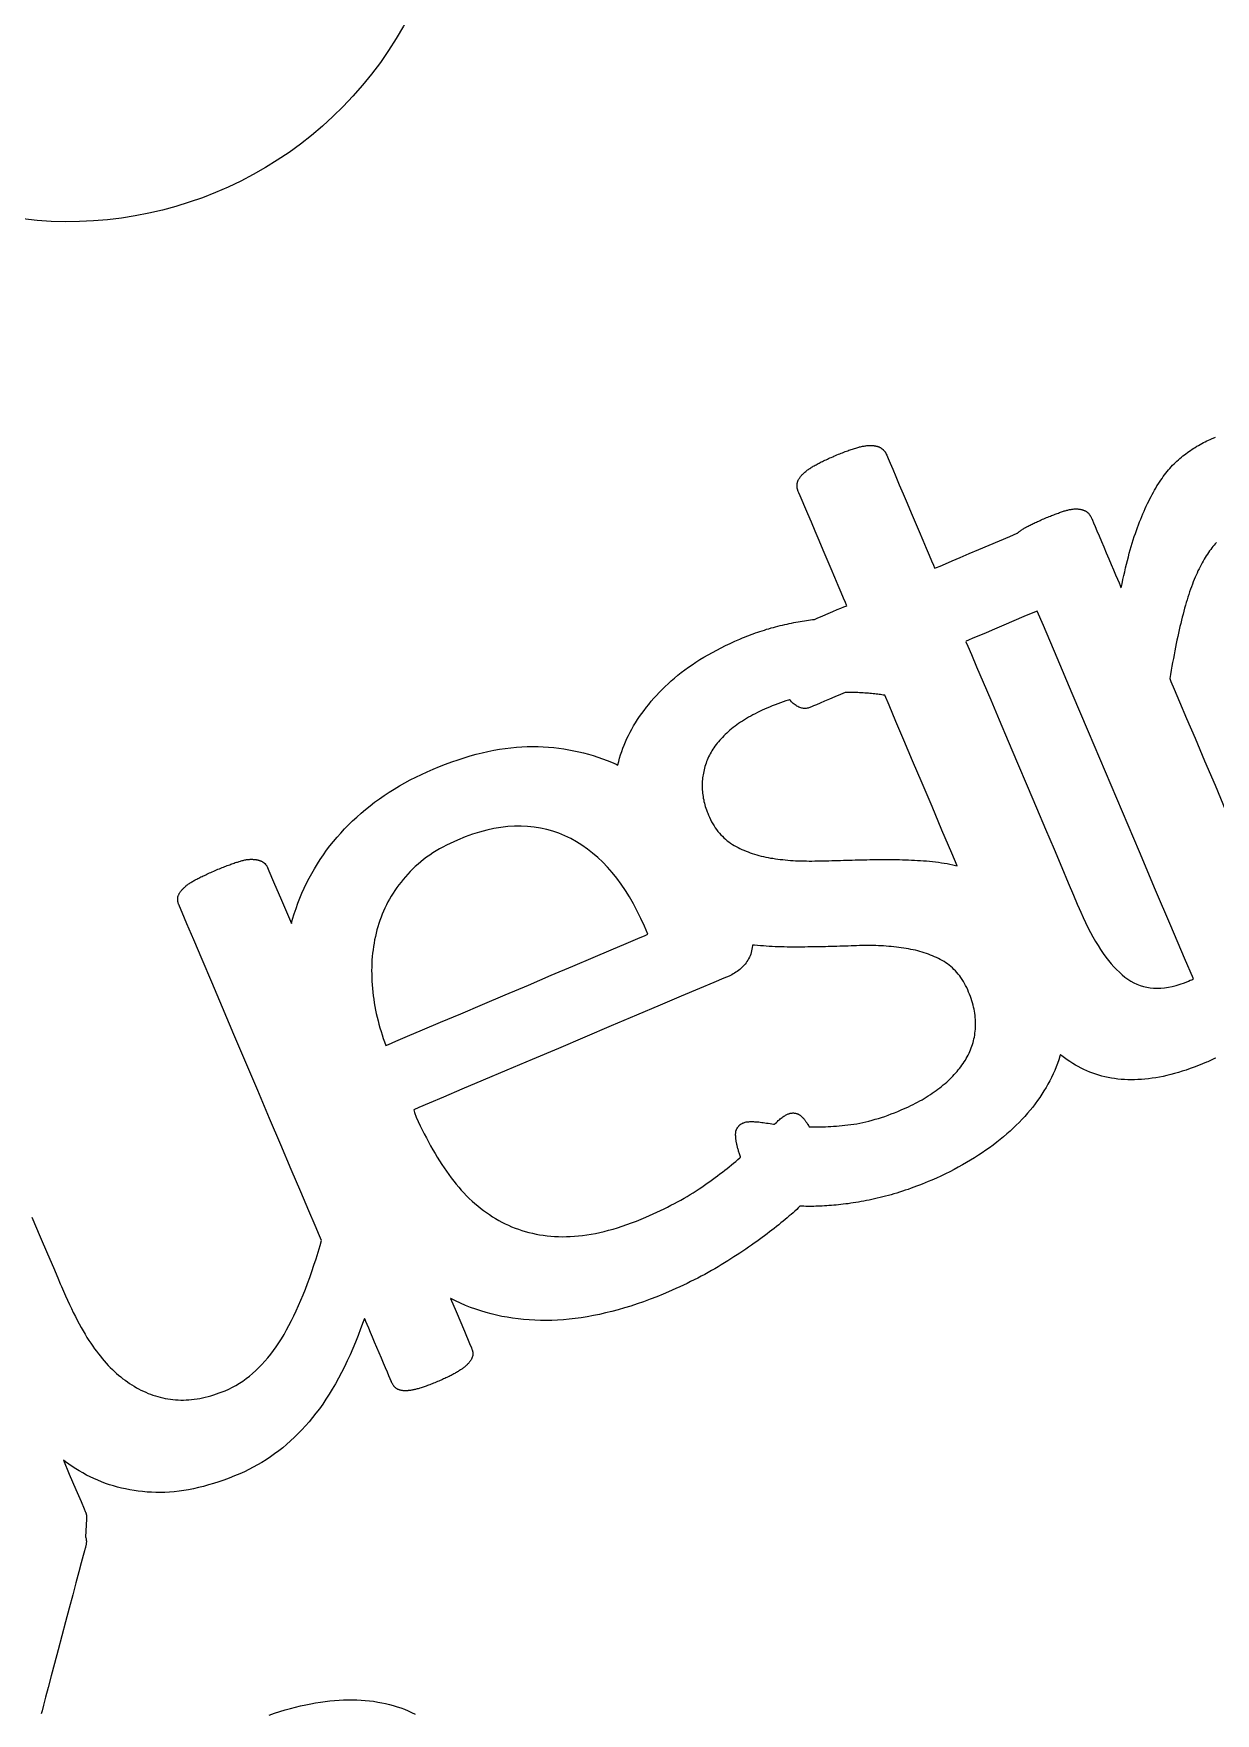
# Model space of a CAD drawing. Header units: millimetres. Extents: x 47 to 159, y 49 to 299.
# Drawn here: x 107.23 to 118.75, y 189.82 to 206.21 of the extents above; entities that cross this region are included whole.
import ezdxf

# ---------------------------------------------------------------- set-up
doc = ezdxf.new("R2010")
doc.units = ezdxf.units.MM

# ---------------------------------------------------------------- blocks, each defined once
blk = doc.blocks.new('angel 01')
blk.add_lwpolyline([(-11.826, 161.166, -0.667121), (-16.091, 155.71, 0.161011)], format="xyb")
for points in [[(-15.451, 145.864), (-15.37, 145.674), (-15.3, 145.508), (-15.242, 145.372), (-15.2, 145.272), (-15.175, 145.213), (-15.164, 145.187), (-15.144, 145.142), (-15.125, 145.098), (-15.105, 145.055), (-15.086, 145.014), (-15.067, 144.973), (-15.048, 144.934), (-15.028, 144.896), (-15.009, 144.859), (-14.99, 144.823), (-14.971, 144.789), (-14.952, 144.755), (-14.934, 144.723), (-14.915, 144.692), (-14.896, 144.663), (-14.877, 144.634), (-14.859, 144.607), (-14.84, 144.581), (-14.822, 144.556), (-14.803, 144.531), (-14.784, 144.508), (-14.765, 144.485), (-14.746, 144.462), (-14.726, 144.441), (-14.707, 144.419), (-14.687, 144.399), (-14.667, 144.379), (-14.647, 144.36), (-14.626, 144.341), (-14.606, 144.323), (-14.585, 144.306), (-14.564, 144.289), (-14.542, 144.273), (-14.521, 144.257), (-14.499, 144.242), (-14.477, 144.228), (-14.455, 144.215), (-14.433, 144.201), (-14.411, 144.189), (-14.388, 144.177), (-14.365, 144.166), (-14.342, 144.156), (-14.319, 144.146), (-14.296, 144.137), (-14.272, 144.129), (-14.248, 144.121), (-14.224, 144.114), (-14.2, 144.108), (-14.175, 144.102), (-14.151, 144.097), (-14.126, 144.093), (-14.101, 144.089), (-14.076, 144.086), (-14.05, 144.084), (-14.024, 144.082), (-13.999, 144.081), (-13.973, 144.081), (-13.947, 144.082), (-13.921, 144.083), (-13.894, 144.086), (-13.868, 144.088), (-13.841, 144.092), (-13.814, 144.097), (-13.788, 144.102), (-13.761, 144.108), (-13.734, 144.115), (-13.706, 144.123), (-13.679, 144.131), (-13.651, 144.14), (-13.624, 144.15), (-13.596, 144.161), (-13.568, 144.172), (-13.532, 144.188), (-13.497, 144.205), (-13.463, 144.224), (-13.428, 144.245), (-13.395, 144.266), (-13.362, 144.29), (-13.33, 144.314), (-13.299, 144.34), (-13.268, 144.368), (-13.238, 144.397), (-13.208, 144.427), (-13.179, 144.459), (-13.151, 144.492), (-13.123, 144.527), (-13.096, 144.563), (-13.069, 144.6), (-13.043, 144.639), (-13.018, 144.679), (-12.993, 144.721), (-12.969, 144.764), (-12.945, 144.809), (-12.921, 144.855), (-12.897, 144.903), (-12.874, 144.952), (-12.851, 145.003), (-12.829, 145.054), (-12.807, 145.108), (-12.785, 145.163), (-12.763, 145.219), (-12.742, 145.277), (-12.721, 145.336), (-12.701, 145.396), (-12.68, 145.459), (-12.66, 145.522), (-12.641, 145.587), (-12.628, 145.636), (-12.648, 145.683), (-12.69, 145.782), (-12.752, 145.927), (-12.83, 146.112), (-12.922, 146.328), (-13.024, 146.569), (-13.134, 146.828), (-13.249, 147.099), (-13.366, 147.374), (-13.481, 147.646), (-13.593, 147.909), (-13.698, 148.156), (-13.792, 148.379), (-13.874, 148.571), (-13.94, 148.726), (-13.987, 148.838), (-14.013, 148.898), (-14.017, 148.909), (-14.019, 148.913), (-14.021, 148.918), (-14.022, 148.922), (-14.024, 148.927), (-14.025, 148.931), (-14.026, 148.936), (-14.027, 148.94), (-14.028, 148.945), (-14.028, 148.949), (-14.029, 148.953), (-14.029, 148.958), (-14.029, 148.962), (-14.029, 148.966), (-14.029, 148.97), (-14.029, 148.974), (-14.029, 148.979), (-14.028, 148.983), (-14.027, 148.987), (-14.027, 148.991), (-14.025, 148.995), (-14.024, 148.999), (-14.022, 149.004), (-14.02, 149.008), (-14.018, 149.013), (-14.016, 149.017), (-14.014, 149.022), (-14.011, 149.026), (-14.008, 149.031), (-14.005, 149.036), (-14.001, 149.04), (-13.998, 149.045), (-13.994, 149.05), (-13.989, 149.055), (-13.985, 149.06), (-13.981, 149.065), (-13.976, 149.07), (-13.971, 149.075), (-13.966, 149.08), (-13.96, 149.085), (-13.954, 149.09), (-13.949, 149.095), (-13.942, 149.1), (-13.936, 149.105), (-13.93, 149.11), (-13.923, 149.115), (-13.916, 149.12), (-13.909, 149.125), (-13.901, 149.13), (-13.893, 149.135), (-13.885, 149.139), (-13.877, 149.144), (-13.869, 149.149), (-13.86, 149.154), (-13.852, 149.158), (-13.842, 149.163), (-13.833, 149.168), (-13.823, 149.173), (-13.813, 149.178), (-13.803, 149.183), (-13.792, 149.189), (-13.781, 149.194), (-13.769, 149.199), (-13.757, 149.205), (-13.745, 149.21), (-13.733, 149.216), (-13.72, 149.222), (-13.707, 149.228), (-13.693, 149.234), (-13.679, 149.24), (-13.665, 149.246), (-13.651, 149.252), (-13.637, 149.258), (-13.623, 149.263), (-13.61, 149.269), (-13.597, 149.274), (-13.584, 149.279), (-13.571, 149.284), (-13.559, 149.289), (-13.547, 149.294), (-13.535, 149.299), (-13.523, 149.303), (-13.512, 149.307), (-13.501, 149.311), (-13.49, 149.315), (-13.479, 149.319), (-13.468, 149.323), (-13.458, 149.326), (-13.448, 149.329), (-13.438, 149.332), (-13.429, 149.335), (-13.419, 149.338), (-13.41, 149.341), (-13.401, 149.343), (-13.392, 149.345), (-13.384, 149.347), (-13.375, 149.349), (-13.367, 149.35), (-13.359, 149.352), (-13.351, 149.353), (-13.344, 149.354), (-13.336, 149.355), (-13.329, 149.355), (-13.322, 149.356), (-13.315, 149.356), (-13.308, 149.356), (-13.301, 149.356), (-13.295, 149.355), (-13.289, 149.355), (-13.283, 149.354), (-13.277, 149.353), (-13.271, 149.353), (-13.265, 149.352), (-13.26, 149.351), (-13.254, 149.35), (-13.249, 149.349), (-13.244, 149.347), (-13.239, 149.346), (-13.234, 149.345), (-13.229, 149.343), (-13.224, 149.341), (-13.22, 149.34), (-13.216, 149.338), (-13.211, 149.336), (-13.207, 149.334), (-13.203, 149.332), (-13.199, 149.329), (-13.196, 149.327), (-13.192, 149.325), (-13.188, 149.322), (-13.185, 149.319), (-13.182, 149.316), (-13.178, 149.313), (-13.175, 149.31), (-13.172, 149.306), (-13.17, 149.303), (-13.167, 149.299), (-13.164, 149.295), (-13.162, 149.291), (-13.159, 149.287), (-13.157, 149.283), (-13.155, 149.278), (-13.153, 149.274), (-13.14, 149.244), (-13.094, 149.135), (-13.018, 148.957), (-12.921, 148.728), (-12.91, 148.771), (-12.894, 148.823), (-12.876, 148.875), (-12.858, 148.926), (-12.839, 148.976), (-12.818, 149.026), (-12.796, 149.075), (-12.773, 149.123), (-12.748, 149.171), (-12.723, 149.218), (-12.696, 149.264), (-12.668, 149.31), (-12.639, 149.355), (-12.609, 149.399), (-12.578, 149.443), (-12.545, 149.486), (-12.511, 149.529), (-12.476, 149.57), (-12.44, 149.611), (-12.402, 149.652), (-12.364, 149.692), (-12.324, 149.73), (-12.283, 149.768), (-12.242, 149.806), (-12.199, 149.842), (-12.154, 149.877), (-12.109, 149.912), (-12.063, 149.945), (-12.016, 149.978), (-11.967, 150.01), (-11.918, 150.041), (-11.867, 150.071), (-11.815, 150.1), (-11.762, 150.129), (-11.708, 150.157), (-11.653, 150.183), (-11.597, 150.209), (-11.539, 150.234), (-11.478, 150.26), (-11.417, 150.283), (-11.356, 150.306), (-11.296, 150.327), (-11.237, 150.346), (-11.178, 150.364), (-11.119, 150.38), (-11.062, 150.394), (-11.005, 150.407), (-10.948, 150.419), (-10.892, 150.429), (-10.836, 150.437), (-10.781, 150.444), (-10.727, 150.449), (-10.673, 150.453), (-10.62, 150.455), (-10.567, 150.456), (-10.515, 150.455), (-10.464, 150.453), (-10.413, 150.449), (-10.362, 150.445), (-10.312, 150.439), (-10.263, 150.432), (-10.214, 150.424), (-10.166, 150.415), (-10.118, 150.405), (-10.071, 150.394), (-10.024, 150.381), (-9.978, 150.368), (-9.932, 150.353), (-9.887, 150.337), (-9.842, 150.32), (-9.798, 150.302), (-9.755, 150.282), (-9.738, 150.274), (-9.737, 150.278), (-9.729, 150.31), (-9.72, 150.343), (-9.71, 150.375), (-9.699, 150.406), (-9.688, 150.438), (-9.675, 150.47), (-9.662, 150.502), (-9.648, 150.533), (-9.633, 150.564), (-9.617, 150.595), (-9.6, 150.626), (-9.583, 150.657), (-9.564, 150.688), (-9.545, 150.718), (-9.525, 150.748), (-9.504, 150.778), (-9.482, 150.808), (-9.459, 150.838), (-9.436, 150.867), (-9.411, 150.897), (-9.386, 150.926), (-9.36, 150.954), (-9.333, 150.983), (-9.305, 151.012), (-9.276, 151.04), (-9.246, 151.068), (-9.216, 151.096), (-9.184, 151.123), (-9.152, 151.15), (-9.118, 151.177), (-9.084, 151.203), (-9.048, 151.229), (-9.012, 151.254), (-8.975, 151.279), (-8.936, 151.304), (-8.897, 151.328), (-8.857, 151.351), (-8.815, 151.374), (-8.773, 151.397), (-8.73, 151.419), (-8.686, 151.441), (-8.641, 151.462), (-8.595, 151.483), (-8.548, 151.504), (-8.522, 151.515), (-8.501, 151.523), (-8.48, 151.532), (-8.459, 151.54), (-8.438, 151.548), (-8.416, 151.556), (-8.395, 151.563), (-8.373, 151.571), (-8.352, 151.578), (-8.33, 151.585), (-8.308, 151.592), (-8.286, 151.599), (-8.264, 151.605), (-8.242, 151.612), (-8.22, 151.618), (-8.198, 151.624), (-8.176, 151.629), (-8.153, 151.635), (-8.131, 151.64), (-8.109, 151.645), (-8.087, 151.65), (-8.065, 151.655), (-8.043, 151.659), (-8.022, 151.664), (-8.001, 151.668), (-7.98, 151.672), (-7.959, 151.676), (-7.938, 151.679), (-7.918, 151.682), (-7.897, 151.686), (-7.877, 151.689), (-7.857, 151.691), (-7.838, 151.694), (-7.82, 151.696), (-7.792, 151.708), (-7.739, 151.731), (-7.687, 151.752), (-7.64, 151.773), (-7.597, 151.791), (-7.561, 151.806), (-7.533, 151.818), (-7.514, 151.826), (-7.505, 151.83), (-7.508, 151.836), (-7.518, 151.861), (-7.536, 151.902), (-7.559, 151.958), (-7.588, 152.026), (-7.621, 152.104), (-7.657, 152.189), (-7.696, 152.279), (-7.735, 152.372), (-7.775, 152.465), (-7.813, 152.557), (-7.85, 152.644), (-7.884, 152.724), (-7.915, 152.795), (-7.94, 152.855), (-7.96, 152.901), (-7.973, 152.931), (-7.978, 152.943), (-7.979, 152.947), (-7.981, 152.951), (-7.982, 152.955), (-7.983, 152.959), (-7.985, 152.963), (-7.986, 152.968), (-7.987, 152.972), (-7.987, 152.976), (-7.988, 152.98), (-7.989, 152.984), (-7.989, 152.989), (-7.989, 152.993), (-7.989, 152.997), (-7.989, 153.002), (-7.989, 153.006), (-7.989, 153.01), (-7.988, 153.015), (-7.988, 153.019), (-7.987, 153.023), (-7.986, 153.028), (-7.985, 153.032), (-7.984, 153.037), (-7.983, 153.041), (-7.981, 153.046), (-7.979, 153.05), (-7.977, 153.055), (-7.974, 153.06), (-7.972, 153.064), (-7.969, 153.069), (-7.966, 153.074), (-7.963, 153.078), (-7.959, 153.083), (-7.955, 153.088), (-7.951, 153.093), (-7.947, 153.098), (-7.943, 153.103), (-7.938, 153.108), (-7.933, 153.113), (-7.928, 153.118), (-7.923, 153.123), (-7.917, 153.128), (-7.912, 153.133), (-7.905, 153.138), (-7.899, 153.143), (-7.893, 153.148), (-7.886, 153.153), (-7.879, 153.158), (-7.871, 153.163), (-7.864, 153.168), (-7.856, 153.173), (-7.848, 153.179), (-7.84, 153.184), (-7.831, 153.189), (-7.822, 153.194), (-7.813, 153.199), (-7.804, 153.204), (-7.794, 153.21), (-7.784, 153.215), (-7.774, 153.22), (-7.763, 153.226), (-7.753, 153.231), (-7.742, 153.236), (-7.73, 153.242), (-7.718, 153.248), (-7.706, 153.253), (-7.694, 153.259), (-7.682, 153.265), (-7.669, 153.27), (-7.656, 153.276), (-7.642, 153.282), (-7.629, 153.288), (-7.614, 153.294), (-7.6, 153.3), (-7.586, 153.306), (-7.572, 153.311), (-7.559, 153.317), (-7.546, 153.322), (-7.533, 153.327), (-7.52, 153.332), (-7.507, 153.337), (-7.495, 153.341), (-7.483, 153.345), (-7.472, 153.349), (-7.46, 153.353), (-7.449, 153.357), (-7.438, 153.361), (-7.428, 153.364), (-7.417, 153.367), (-7.407, 153.37), (-7.398, 153.373), (-7.388, 153.375), (-7.379, 153.378), (-7.369, 153.38), (-7.36, 153.382), (-7.352, 153.384), (-7.343, 153.386), (-7.335, 153.387), (-7.326, 153.388), (-7.318, 153.39), (-7.31, 153.391), (-7.303, 153.391), (-7.295, 153.392), (-7.288, 153.392), (-7.281, 153.393), (-7.274, 153.393), (-7.267, 153.393), (-7.261, 153.392), (-7.254, 153.392), (-7.248, 153.391), (-7.242, 153.391), (-7.236, 153.39), (-7.231, 153.389), (-7.225, 153.388), (-7.22, 153.387), (-7.214, 153.386), (-7.209, 153.384), (-7.204, 153.383), (-7.199, 153.381), (-7.194, 153.379), (-7.19, 153.378), (-7.185, 153.376), (-7.181, 153.374), (-7.177, 153.371), (-7.173, 153.369), (-7.169, 153.367), (-7.165, 153.364), (-7.161, 153.361), (-7.158, 153.359), (-7.155, 153.356), (-7.151, 153.353), (-7.148, 153.35), (-7.145, 153.347), (-7.142, 153.344), (-7.139, 153.341), (-7.137, 153.337), (-7.134, 153.334), (-7.131, 153.33), (-7.129, 153.327), (-7.127, 153.323), (-7.125, 153.319), (-7.123, 153.315), (-7.121, 153.311), (-7.119, 153.308), (-7.114, 153.296), (-7.101, 153.266), (-7.082, 153.219), (-7.056, 153.16), (-7.026, 153.088), (-6.992, 153.008), (-6.955, 152.921), (-6.916, 152.83), (-6.877, 152.736), (-6.837, 152.643), (-6.799, 152.553), (-6.763, 152.468), (-6.73, 152.39), (-6.701, 152.322), (-6.677, 152.266), (-6.66, 152.225), (-6.649, 152.2), (-6.646, 152.194), (-6.63, 152.201), (-6.595, 152.216), (-6.543, 152.238), (-6.476, 152.267), (-6.398, 152.3), (-6.31, 152.337), (-6.215, 152.377), (-6.116, 152.419), (-6.015, 152.462), (-5.915, 152.505), (-5.841, 152.536), (-5.839, 152.538), (-5.833, 152.543), (-5.827, 152.548), (-5.822, 152.552), (-5.816, 152.557), (-5.809, 152.561), (-5.803, 152.566), (-5.796, 152.57), (-5.789, 152.575), (-5.782, 152.579), (-5.775, 152.584), (-5.767, 152.588), (-5.76, 152.592), (-5.752, 152.597), (-5.743, 152.601), (-5.735, 152.606), (-5.726, 152.61), (-5.717, 152.615), (-5.707, 152.62), (-5.697, 152.625), (-5.687, 152.63), (-5.676, 152.635), (-5.666, 152.64), (-5.655, 152.645), (-5.643, 152.65), (-5.631, 152.655), (-5.619, 152.661), (-5.607, 152.666), (-5.594, 152.672), (-5.581, 152.677), (-5.568, 152.683), (-5.555, 152.688), (-5.543, 152.693), (-5.531, 152.698), (-5.519, 152.703), (-5.507, 152.708), (-5.495, 152.713), (-5.484, 152.717), (-5.473, 152.721), (-5.462, 152.725), (-5.451, 152.729), (-5.441, 152.733), (-5.431, 152.737), (-5.421, 152.74), (-5.411, 152.744), (-5.401, 152.747), (-5.392, 152.75), (-5.383, 152.753), (-5.374, 152.755), (-5.365, 152.758), (-5.357, 152.76), (-5.349, 152.762), (-5.341, 152.764), (-5.333, 152.766), (-5.325, 152.768), (-5.317, 152.769), (-5.31, 152.771), (-5.302, 152.772), (-5.295, 152.772), (-5.288, 152.773), (-5.281, 152.774), (-5.275, 152.774), (-5.268, 152.774), (-5.262, 152.774), (-5.256, 152.773), (-5.25, 152.773), (-5.244, 152.772), (-5.239, 152.772), (-5.233, 152.771), (-5.228, 152.77), (-5.222, 152.769), (-5.217, 152.768), (-5.212, 152.766), (-5.208, 152.765), (-5.203, 152.764), (-5.198, 152.762), (-5.194, 152.761), (-5.189, 152.759), (-5.185, 152.757), (-5.181, 152.755), (-5.177, 152.753), (-5.174, 152.751), (-5.17, 152.749), (-5.166, 152.747), (-5.163, 152.744), (-5.16, 152.742), (-5.156, 152.739), (-5.153, 152.736), (-5.15, 152.734), (-5.147, 152.731), (-5.144, 152.727), (-5.142, 152.724), (-5.139, 152.721), (-5.136, 152.717), (-5.134, 152.714), (-5.131, 152.71), (-5.129, 152.706), (-5.126, 152.702), (-5.124, 152.698), (-5.122, 152.693), (-5.12, 152.689), (-5.118, 152.684), (-5.115, 152.679), (-5.108, 152.662), (-5.097, 152.636), (-5.082, 152.601), (-5.064, 152.558), (-5.044, 152.51), (-5.021, 152.457), (-4.998, 152.402), (-4.974, 152.345), (-4.949, 152.288), (-4.926, 152.232), (-4.903, 152.179), (-4.883, 152.131), (-4.865, 152.088), (-4.849, 152.052), (-4.838, 152.025), (-4.831, 152.008), (-4.828, 152.004), (-4.82, 152.044), (-4.811, 152.084), (-4.803, 152.123), (-4.794, 152.161), (-4.785, 152.198), (-4.776, 152.235), (-4.767, 152.271), (-4.758, 152.306), (-4.749, 152.341), (-4.739, 152.374), (-4.73, 152.408), (-4.72, 152.44), (-4.71, 152.472), (-4.7, 152.503), (-4.69, 152.533), (-4.68, 152.562), (-4.669, 152.591), (-4.659, 152.619), (-4.648, 152.647), (-4.638, 152.674), (-4.627, 152.7), (-4.616, 152.726), (-4.605, 152.752), (-4.594, 152.776), (-4.583, 152.801), (-4.572, 152.825), (-4.56, 152.848), (-4.549, 152.871), (-4.537, 152.893), (-4.526, 152.915), (-4.514, 152.936), (-4.502, 152.957), (-4.491, 152.977), (-4.479, 152.997), (-4.467, 153.016), (-4.455, 153.035), (-4.442, 153.053), (-4.43, 153.071), (-4.417, 153.088), (-4.405, 153.105), (-4.392, 153.122), (-4.379, 153.138), (-4.366, 153.154), (-4.353, 153.169), (-4.339, 153.184), (-4.326, 153.199), (-4.312, 153.213), (-4.298, 153.227), (-4.284, 153.24), (-4.27, 153.253), (-4.255, 153.266), (-4.241, 153.278), (-4.226, 153.29), (-4.212, 153.301), (-4.197, 153.312), (-4.182, 153.323), (-4.167, 153.334), (-4.151, 153.344), (-4.136, 153.355), (-4.121, 153.365), (-4.105, 153.374), (-4.089, 153.384), (-4.073, 153.393), (-4.057, 153.402), (-4.041, 153.411), (-4.025, 153.42), (-4.009, 153.428), (-3.992, 153.436), (-3.976, 153.444), (-3.959, 153.452), (-3.942, 153.459), (-3.932, 153.463), (-3.924, 153.467), (-3.916, 153.47), (-3.908, 153.473)], [(-3.899, 152.447), (-3.911, 152.434), (-3.922, 152.421), (-3.933, 152.408), (-3.944, 152.394), (-3.955, 152.379), (-3.966, 152.364), (-3.977, 152.349), (-3.987, 152.333), (-3.998, 152.316), (-4.008, 152.3), (-4.019, 152.282), (-4.029, 152.265), (-4.039, 152.246), (-4.049, 152.228), (-4.059, 152.209), (-4.069, 152.189), (-4.079, 152.169), (-4.088, 152.148), (-4.098, 152.127), (-4.107, 152.106), (-4.116, 152.084), (-4.125, 152.061), (-4.134, 152.038), (-4.143, 152.014), (-4.152, 151.99), (-4.161, 151.965), (-4.169, 151.94), (-4.177, 151.914), (-4.186, 151.887), (-4.194, 151.861), (-4.202, 151.833), (-4.21, 151.805), (-4.217, 151.777), (-4.225, 151.748), (-4.232, 151.718), (-4.24, 151.688), (-4.247, 151.657), (-4.255, 151.626), (-4.262, 151.594), (-4.269, 151.561), (-4.276, 151.528), (-4.284, 151.494), (-4.291, 151.459), (-4.298, 151.424), (-4.305, 151.388), (-4.312, 151.351), (-4.319, 151.314), (-4.326, 151.276), (-4.333, 151.238), (-4.34, 151.199), (-4.347, 151.159), (-4.354, 151.118), (-4.343, 151.091), (-4.31, 151.014), (-4.258, 150.891), (-4.19, 150.73), (-4.108, 150.536), (-4.014, 150.316), (-3.913, 150.077), (-3.806, 149.825)], [(-3.904, 147.417), (-3.918, 147.411), (-3.931, 147.405), (-3.944, 147.399), (-3.957, 147.393), (-3.97, 147.387), (-3.984, 147.381), (-3.997, 147.375), (-4.034, 147.36), (-4.075, 147.343), (-4.115, 147.328), (-4.154, 147.314), (-4.193, 147.3), (-4.232, 147.288), (-4.27, 147.276), (-4.308, 147.265), (-4.345, 147.255), (-4.382, 147.246), (-4.419, 147.238), (-4.455, 147.231), (-4.491, 147.225), (-4.527, 147.219), (-4.562, 147.214), (-4.597, 147.211), (-4.631, 147.208), (-4.665, 147.206), (-4.698, 147.205), (-4.732, 147.204), (-4.764, 147.205), (-4.797, 147.206), (-4.829, 147.209), (-4.861, 147.212), (-4.893, 147.216), (-4.924, 147.221), (-4.955, 147.227), (-4.986, 147.233), (-5.016, 147.241), (-5.046, 147.249), (-5.076, 147.259), (-5.105, 147.269), (-5.134, 147.28), (-5.163, 147.292), (-5.191, 147.305), (-5.219, 147.318), (-5.247, 147.333), (-5.274, 147.348), (-5.301, 147.365), (-5.328, 147.382), (-5.355, 147.4), (-5.381, 147.419), (-5.407, 147.439), (-5.42, 147.45), (-5.425, 147.435), (-5.436, 147.4), (-5.449, 147.365), (-5.462, 147.33), (-5.476, 147.296), (-5.491, 147.262), (-5.507, 147.228), (-5.524, 147.195), (-5.542, 147.162), (-5.561, 147.129), (-5.581, 147.096), (-5.601, 147.064), (-5.622, 147.032), (-5.645, 147.001), (-5.668, 146.97), (-5.691, 146.939), (-5.716, 146.908), (-5.742, 146.878), (-5.768, 146.848), (-5.795, 146.819), (-5.823, 146.789), (-5.852, 146.761), (-5.881, 146.732), (-5.912, 146.704), (-5.943, 146.676), (-5.975, 146.649), (-6.008, 146.621), (-6.042, 146.595), (-6.076, 146.568), (-6.112, 146.542), (-6.147, 146.517), (-6.184, 146.492), (-6.221, 146.468), (-6.259, 146.443), (-6.297, 146.42), (-6.336, 146.397), (-6.376, 146.374), (-6.417, 146.351), (-6.458, 146.329), (-6.5, 146.308), (-6.542, 146.287), (-6.586, 146.266), (-6.63, 146.246), (-6.674, 146.227), (-6.712, 146.211), (-6.74, 146.199), (-6.768, 146.188), (-6.795, 146.177), (-6.823, 146.166), (-6.851, 146.156), (-6.878, 146.146), (-6.906, 146.136), (-6.934, 146.127), (-6.961, 146.118), (-6.989, 146.109), (-7.016, 146.1), (-7.044, 146.092), (-7.071, 146.084), (-7.098, 146.077), (-7.126, 146.069), (-7.153, 146.062), (-7.18, 146.055), (-7.207, 146.049), (-7.234, 146.043), (-7.261, 146.037), (-7.287, 146.032), (-7.313, 146.026), (-7.339, 146.021), (-7.365, 146.017), (-7.39, 146.012), (-7.416, 146.008), (-7.441, 146.004), (-7.465, 146), (-7.49, 145.996), (-7.514, 145.993), (-7.538, 145.99), (-7.562, 145.987), (-7.586, 145.984), (-7.609, 145.982), (-7.632, 145.98), (-7.655, 145.978), (-7.678, 145.977), (-7.7, 145.975), (-7.722, 145.974), (-7.743, 145.973), (-7.764, 145.972), (-7.785, 145.971), (-7.806, 145.971), (-7.826, 145.97), (-7.846, 145.97), (-7.865, 145.97), (-7.885, 145.97), (-7.904, 145.97), (-7.922, 145.971), (-7.941, 145.972), (-7.958, 145.973), (-7.959, 145.973), (-7.961, 145.971), (-7.977, 145.955), (-7.993, 145.94), (-8.011, 145.924), (-8.028, 145.908), (-8.047, 145.892), (-8.065, 145.876), (-8.085, 145.859), (-8.104, 145.842), (-8.125, 145.825), (-8.146, 145.808), (-8.167, 145.791), (-8.189, 145.773), (-8.211, 145.755), (-8.234, 145.738), (-8.258, 145.72), (-8.281, 145.702), (-8.306, 145.683), (-8.331, 145.665), (-8.356, 145.647), (-8.382, 145.628), (-8.408, 145.61), (-8.435, 145.591), (-8.462, 145.572), (-8.49, 145.553), (-8.518, 145.534), (-8.546, 145.515), (-8.575, 145.496), (-8.605, 145.477), (-8.635, 145.457), (-8.666, 145.438), (-8.697, 145.418), (-8.728, 145.399), (-8.76, 145.38), (-8.792, 145.361), (-8.824, 145.343), (-8.857, 145.324), (-8.89, 145.306), (-8.924, 145.288), (-8.958, 145.27), (-8.992, 145.253), (-9.027, 145.236), (-9.062, 145.218), (-9.098, 145.202), (-9.134, 145.185), (-9.17, 145.168), (-9.206, 145.152), (-9.243, 145.136), (-9.294, 145.115), (-9.358, 145.089), (-9.422, 145.064), (-9.486, 145.04), (-9.549, 145.018), (-9.611, 144.998), (-9.673, 144.979), (-9.735, 144.961), (-9.796, 144.944), (-9.857, 144.93), (-9.917, 144.916), (-9.976, 144.904), (-10.036, 144.893), (-10.094, 144.884), (-10.153, 144.876), (-10.211, 144.869), (-10.268, 144.864), (-10.325, 144.86), (-10.381, 144.858), (-10.437, 144.857), (-10.493, 144.857), (-10.548, 144.859), (-10.602, 144.862), (-10.657, 144.866), (-10.71, 144.872), (-10.763, 144.879), (-10.816, 144.888), (-10.869, 144.897), (-10.92, 144.909), (-10.972, 144.921), (-11.023, 144.935), (-11.073, 144.95), (-11.123, 144.967), (-11.173, 144.985), (-11.222, 145.004), (-11.271, 145.025), (-11.319, 145.047), (-11.367, 145.07), (-11.369, 145.071), (-11.315, 144.944), (-11.234, 144.754), (-11.183, 144.633), (-11.165, 144.59), (-11.163, 144.586), (-11.161, 144.581), (-11.16, 144.577), (-11.158, 144.572), (-11.157, 144.567), (-11.156, 144.563), (-11.155, 144.559), (-11.154, 144.554), (-11.153, 144.55), (-11.153, 144.545), (-11.152, 144.541), (-11.152, 144.537), (-11.152, 144.533), (-11.152, 144.528), (-11.152, 144.524), (-11.152, 144.52), (-11.153, 144.516), (-11.153, 144.512), (-11.154, 144.508), (-11.155, 144.504), (-11.157, 144.499), (-11.158, 144.495), (-11.16, 144.491), (-11.161, 144.487), (-11.163, 144.482), (-11.166, 144.478), (-11.168, 144.474), (-11.171, 144.47), (-11.174, 144.465), (-11.177, 144.461), (-11.18, 144.456), (-11.183, 144.452), (-11.187, 144.447), (-11.191, 144.443), (-11.195, 144.438), (-11.199, 144.434), (-11.203, 144.429), (-11.208, 144.425), (-11.213, 144.42), (-11.218, 144.416), (-11.223, 144.411), (-11.229, 144.406), (-11.234, 144.402), (-11.24, 144.397), (-11.246, 144.392), (-11.253, 144.388), (-11.259, 144.383), (-11.266, 144.378), (-11.273, 144.374), (-11.28, 144.369), (-11.287, 144.364), (-11.295, 144.359), (-11.302, 144.355), (-11.31, 144.35), (-11.319, 144.345), (-11.327, 144.34), (-11.336, 144.335), (-11.345, 144.331), (-11.354, 144.326), (-11.363, 144.321), (-11.373, 144.316), (-11.383, 144.311), (-11.393, 144.306), (-11.404, 144.301), (-11.414, 144.296), (-11.425, 144.291), (-11.436, 144.286), (-11.447, 144.281), (-11.459, 144.275), (-11.471, 144.27), (-11.483, 144.265), (-11.496, 144.26), (-11.509, 144.254), (-11.522, 144.249), (-11.534, 144.244), (-11.547, 144.239), (-11.559, 144.234), (-11.571, 144.23), (-11.583, 144.225), (-11.594, 144.221), (-11.605, 144.217), (-11.616, 144.213), (-11.627, 144.209), (-11.637, 144.206), (-11.647, 144.203), (-11.657, 144.2), (-11.667, 144.197), (-11.676, 144.194), (-11.685, 144.191), (-11.694, 144.189), (-11.703, 144.187), (-11.711, 144.185), (-11.72, 144.183), (-11.728, 144.181), (-11.736, 144.179), (-11.744, 144.178), (-11.751, 144.177), (-11.759, 144.175), (-11.766, 144.174), (-11.774, 144.174), (-11.781, 144.173), (-11.787, 144.172), (-11.794, 144.172), (-11.801, 144.172), (-11.807, 144.171), (-11.813, 144.171), (-11.819, 144.172), (-11.825, 144.172), (-11.831, 144.172), (-11.836, 144.173), (-11.842, 144.173), (-11.847, 144.174), (-11.852, 144.175), (-11.857, 144.176), (-11.862, 144.177), (-11.866, 144.179), (-11.871, 144.18), (-11.875, 144.182), (-11.879, 144.183), (-11.883, 144.185), (-11.887, 144.187), (-11.891, 144.189), (-11.894, 144.191), (-11.897, 144.194), (-11.901, 144.196), (-11.904, 144.199), (-11.907, 144.201), (-11.91, 144.204), (-11.912, 144.207), (-11.915, 144.21), (-11.918, 144.213), (-11.921, 144.216), (-11.923, 144.22), (-11.926, 144.223), (-11.928, 144.227), (-11.931, 144.231), (-11.933, 144.235), (-11.936, 144.239), (-11.938, 144.243), (-11.94, 144.247), (-11.942, 144.252), (-11.944, 144.256), (-11.946, 144.26), (-11.95, 144.27), (-11.958, 144.289), (-11.97, 144.317), (-11.985, 144.352), (-12.002, 144.394), (-12.022, 144.44), (-12.043, 144.489), (-12.065, 144.54), (-12.087, 144.592), (-12.109, 144.644), (-12.13, 144.693), (-12.149, 144.74), (-12.167, 144.781), (-12.182, 144.817), (-12.195, 144.846), (-12.203, 144.866), (-12.208, 144.877), (-12.221, 144.842), (-12.246, 144.775), (-12.271, 144.709), (-12.296, 144.645), (-12.322, 144.582), (-12.349, 144.522), (-12.377, 144.462), (-12.404, 144.404), (-12.433, 144.348), (-12.462, 144.293), (-12.492, 144.24), (-12.522, 144.188), (-12.553, 144.138), (-12.584, 144.089), (-12.616, 144.042), (-12.648, 143.996), (-12.682, 143.952), (-12.715, 143.91), (-12.749, 143.869), (-12.784, 143.829), (-12.82, 143.79), (-12.856, 143.753), (-12.892, 143.717), (-12.93, 143.682), (-12.968, 143.648), (-13.006, 143.616), (-13.045, 143.585), (-13.085, 143.555), (-13.125, 143.526), (-13.166, 143.499), (-13.208, 143.473), (-13.25, 143.448), (-13.293, 143.425), (-13.336, 143.402), (-13.38, 143.381), (-13.424, 143.361), (-13.476, 143.34), (-13.528, 143.319), (-13.579, 143.3), (-13.63, 143.283), (-13.68, 143.266), (-13.73, 143.252), (-13.779, 143.238), (-13.828, 143.226), (-13.876, 143.215), (-13.924, 143.206), (-13.971, 143.198), (-14.017, 143.191), (-14.064, 143.186), (-14.109, 143.182), (-14.154, 143.18), (-14.199, 143.179), (-14.243, 143.179), (-14.286, 143.181), (-14.329, 143.183), (-14.372, 143.187), (-14.414, 143.192), (-14.456, 143.198), (-14.497, 143.205), (-14.538, 143.213), (-14.578, 143.222), (-14.618, 143.232), (-14.657, 143.243), (-14.696, 143.255), (-14.734, 143.268), (-14.772, 143.282), (-14.81, 143.298), (-14.847, 143.314), (-14.883, 143.331), (-14.919, 143.349), (-14.955, 143.369), (-14.99, 143.389), (-15.024, 143.41), (-15.058, 143.432), (-15.092, 143.455), (-15.125, 143.479), (-15.144, 143.493), (-15.087, 143.359), (-15.022, 143.207), (-14.973, 143.092), (-14.942, 143.018), (-14.931, 142.992), (-14.929, 142.987), (-14.927, 142.983), (-14.926, 142.978), (-14.924, 142.973), (-14.923, 142.969), (-14.922, 142.964), (-14.921, 142.96), (-14.92, 142.955), (-14.92, 142.951), (-14.919, 142.946), (-14.919, 142.942), (-14.919, 142.938), (-14.919, 142.933), (-14.92, 142.929), (-14.92, 142.925), (-14.921, 142.921), (-14.928, 142.742), (-14.927, 142.74), (-14.925, 142.735), (-14.924, 142.729), (-14.923, 142.724), (-14.922, 142.718), (-14.922, 142.712), (-14.921, 142.706), (-14.921, 142.7), (-14.921, 142.694), (-14.922, 142.688), (-14.922, 142.682), (-14.923, 142.675), (-14.924, 142.669), (-14.925, 142.662), (-14.927, 142.655), (-14.928, 142.648), (-14.93, 142.641), (-14.933, 142.634), (-14.935, 142.627), (-14.94, 142.609), (-14.952, 142.563), (-14.97, 142.494), (-14.994, 142.405), (-15.022, 142.299), (-15.053, 142.18), (-15.087, 142.051), (-15.123, 141.917), (-15.159, 141.779), (-15.195, 141.643), (-15.23, 141.512), (-15.263, 141.389), (-15.292, 141.277), (-15.318, 141.181), (-15.338, 141.104), (-15.353, 141.049), (-15.361, 141.019)], [(-13.139, 141.008), (-13.086, 141.026), (-13.033, 141.043), (-12.982, 141.058), (-12.931, 141.072), (-12.88, 141.085), (-12.831, 141.097), (-12.781, 141.108), (-12.733, 141.118), (-12.685, 141.127), (-12.638, 141.134), (-12.591, 141.141), (-12.546, 141.146), (-12.5, 141.15), (-12.456, 141.154), (-12.412, 141.156), (-12.368, 141.157), (-12.325, 141.157), (-12.283, 141.156), (-12.241, 141.154), (-12.2, 141.151), (-12.159, 141.147), (-12.119, 141.142), (-12.079, 141.135), (-12.04, 141.128), (-12.002, 141.12), (-11.964, 141.111), (-11.927, 141.101), (-11.89, 141.089), (-11.854, 141.077), (-11.818, 141.064), (-11.783, 141.049), (-11.749, 141.034), (-11.715, 141.017)]]:
    blk.add_lwpolyline(points)
for points in [[(-5.648, 151.777), (-5.675, 151.766), (-5.776, 151.723), (-5.876, 151.68), (-5.972, 151.639), (-6.063, 151.601), (-6.145, 151.566), (-6.217, 151.535), (-6.275, 151.511), (-6.317, 151.493), (-6.34, 151.483), (-6.342, 151.478), (-6.325, 151.436), (-6.289, 151.353), (-6.239, 151.234), (-6.175, 151.084), (-6.101, 150.91), (-6.019, 150.716), (-5.931, 150.508), (-5.839, 150.292), (-5.746, 150.073), (-5.654, 149.856), (-5.566, 149.648), (-5.483, 149.453), (-5.408, 149.277), (-5.344, 149.126), (-5.293, 149.005), (-5.256, 148.919), (-5.237, 148.875), (-5.223, 148.841), (-5.2, 148.788), (-5.176, 148.738), (-5.152, 148.689), (-5.128, 148.643), (-5.104, 148.598), (-5.079, 148.555), (-5.054, 148.514), (-5.029, 148.475), (-5.004, 148.437), (-4.978, 148.402), (-4.952, 148.368), (-4.926, 148.337), (-4.899, 148.307), (-4.873, 148.279), (-4.846, 148.253), (-4.818, 148.228), (-4.791, 148.206), (-4.763, 148.186), (-4.734, 148.167), (-4.705, 148.151), (-4.674, 148.137), (-4.643, 148.125), (-4.612, 148.115), (-4.579, 148.108), (-4.546, 148.102), (-4.512, 148.099), (-4.477, 148.098), (-4.442, 148.099), (-4.405, 148.102), (-4.368, 148.108), (-4.33, 148.115), (-4.292, 148.125), (-4.252, 148.137), (-4.212, 148.151), (-4.171, 148.167), (-4.154, 148.175), (-4.14, 148.18), (-4.128, 148.186), (-4.124, 148.188), (-4.211, 148.392), (-4.344, 148.706), (-4.492, 149.055), (-4.651, 149.428), (-4.815, 149.817), (-4.982, 150.21), (-5.147, 150.598), (-5.306, 150.972), (-5.454, 151.321), (-5.587, 151.635)], [(-8.062, 150.912), (-8.072, 150.909), (-8.098, 150.9), (-8.124, 150.892), (-8.15, 150.883), (-8.177, 150.873), (-8.204, 150.863), (-8.231, 150.852), (-8.258, 150.841), (-8.283, 150.83), (-8.307, 150.82), (-8.331, 150.809), (-8.354, 150.798), (-8.376, 150.787), (-8.398, 150.776), (-8.42, 150.764), (-8.441, 150.752), (-8.462, 150.741), (-8.482, 150.729), (-8.502, 150.717), (-8.521, 150.704), (-8.54, 150.692), (-8.559, 150.679), (-8.577, 150.666), (-8.594, 150.654), (-8.611, 150.64), (-8.628, 150.627), (-8.644, 150.614), (-8.66, 150.6), (-8.675, 150.586), (-8.689, 150.573), (-8.704, 150.559), (-8.717, 150.545), (-8.731, 150.531), (-8.743, 150.517), (-8.756, 150.502), (-8.767, 150.488), (-8.779, 150.474), (-8.79, 150.459), (-8.8, 150.444), (-8.81, 150.43), (-8.819, 150.415), (-8.828, 150.4), (-8.836, 150.385), (-8.844, 150.37), (-8.852, 150.354), (-8.859, 150.339), (-8.865, 150.324), (-8.872, 150.308), (-8.877, 150.292), (-8.883, 150.277), (-8.888, 150.261), (-8.892, 150.245), (-8.896, 150.229), (-8.9, 150.213), (-8.903, 150.197), (-8.906, 150.181), (-8.909, 150.165), (-8.911, 150.149), (-8.912, 150.133), (-8.914, 150.116), (-8.915, 150.1), (-8.915, 150.083), (-8.915, 150.067), (-8.914, 150.05), (-8.914, 150.034), (-8.912, 150.017), (-8.911, 150.001), (-8.909, 149.984), (-8.906, 149.968), (-8.904, 149.951), (-8.9, 149.935), (-8.897, 149.919), (-8.893, 149.902), (-8.889, 149.886), (-8.884, 149.869), (-8.879, 149.853), (-8.873, 149.837), (-8.867, 149.82), (-8.861, 149.804), (-8.854, 149.787), (-8.844, 149.765), (-8.833, 149.743), (-8.823, 149.722), (-8.811, 149.702), (-8.799, 149.683), (-8.787, 149.664), (-8.774, 149.646), (-8.761, 149.628), (-8.747, 149.611), (-8.733, 149.595), (-8.718, 149.58), (-8.703, 149.565), (-8.687, 149.551), (-8.671, 149.537), (-8.655, 149.525), (-8.638, 149.513), (-8.62, 149.501), (-8.602, 149.491), (-8.584, 149.48), (-8.565, 149.47), (-8.546, 149.461), (-8.527, 149.452), (-8.507, 149.443), (-8.487, 149.435), (-8.467, 149.427), (-8.447, 149.419), (-8.426, 149.412), (-8.405, 149.405), (-8.383, 149.399), (-8.362, 149.393), (-8.34, 149.387), (-8.317, 149.382), (-8.295, 149.377), (-8.272, 149.373), (-8.249, 149.368), (-8.225, 149.365), (-8.201, 149.361), (-8.177, 149.358), (-8.153, 149.355), (-8.129, 149.352), (-8.104, 149.349), (-8.079, 149.347), (-8.054, 149.345), (-8.028, 149.343), (-8.003, 149.342), (-7.977, 149.341), (-7.951, 149.34), (-7.924, 149.339), (-7.898, 149.339), (-7.871, 149.338), (-7.844, 149.338), (-7.817, 149.339), (-7.789, 149.339), (-7.761, 149.34), (-7.733, 149.341), (-7.706, 149.342), (-7.678, 149.342), (-7.649, 149.343), (-7.621, 149.344), (-7.593, 149.345), (-7.565, 149.345), (-7.537, 149.346), (-7.508, 149.347), (-7.48, 149.348), (-7.451, 149.348), (-7.423, 149.349), (-7.394, 149.35), (-7.366, 149.35), (-7.337, 149.351), (-7.308, 149.351), (-7.279, 149.352), (-7.25, 149.353), (-7.221, 149.353), (-7.192, 149.353), (-7.163, 149.354), (-7.134, 149.354), (-7.105, 149.353), (-7.076, 149.353), (-7.047, 149.353), (-7.018, 149.352), (-6.989, 149.352), (-6.96, 149.351), (-6.931, 149.35), (-6.901, 149.349), (-6.872, 149.347), (-6.843, 149.346), (-6.814, 149.344), (-6.784, 149.343), (-6.755, 149.341), (-6.726, 149.339), (-6.697, 149.336), (-6.668, 149.333), (-6.639, 149.33), (-6.611, 149.326), (-6.582, 149.322), (-6.554, 149.318), (-6.526, 149.313), (-6.498, 149.307), (-6.47, 149.301), (-6.443, 149.295), (-6.427, 149.291), (-6.48, 149.414), (-6.576, 149.641), (-6.673, 149.871), (-6.77, 150.097), (-6.862, 150.315), (-6.948, 150.518), (-7.026, 150.701), (-7.092, 150.858), (-7.134, 150.955), (-7.137, 150.955), (-7.15, 150.958), (-7.163, 150.96), (-7.176, 150.962), (-7.189, 150.964), (-7.203, 150.966), (-7.218, 150.967), (-7.232, 150.969), (-7.247, 150.971), (-7.262, 150.972), (-7.278, 150.973), (-7.294, 150.975), (-7.31, 150.976), (-7.327, 150.977), (-7.344, 150.978), (-7.362, 150.979), (-7.379, 150.98), (-7.397, 150.981), (-7.416, 150.982), (-7.435, 150.982), (-7.454, 150.983), (-7.473, 150.983), (-7.493, 150.983), (-7.513, 150.983), (-7.519, 150.983), (-7.567, 150.962), (-7.622, 150.939), (-7.673, 150.917), (-7.721, 150.897), (-7.764, 150.879), (-7.801, 150.863), (-7.829, 150.851), (-7.849, 150.843), (-7.858, 150.839), (-7.865, 150.836), (-7.873, 150.833), (-7.882, 150.831), (-7.891, 150.829), (-7.9, 150.828), (-7.909, 150.827), (-7.918, 150.828), (-7.927, 150.828), (-7.935, 150.83), (-7.944, 150.831), (-7.953, 150.834), (-7.963, 150.837), (-7.972, 150.841), (-7.981, 150.845), (-7.99, 150.85), (-7.999, 150.855), (-8.008, 150.862), (-8.017, 150.868), (-8.026, 150.876), (-8.036, 150.884), (-8.045, 150.893), (-8.054, 150.903)], [(-9.445, 148.624), (-9.478, 148.703), (-9.512, 148.778), (-9.548, 148.851), (-9.585, 148.921), (-9.623, 148.988), (-9.663, 149.052), (-9.704, 149.113), (-9.747, 149.171), (-9.791, 149.226), (-9.837, 149.278), (-9.884, 149.327), (-9.933, 149.373), (-9.983, 149.415), (-10.034, 149.455), (-10.087, 149.492), (-10.141, 149.526), (-10.197, 149.557), (-10.254, 149.585), (-10.312, 149.609), (-10.371, 149.63), (-10.431, 149.647), (-10.492, 149.66), (-10.554, 149.67), (-10.617, 149.676), (-10.681, 149.679), (-10.745, 149.678), (-10.811, 149.674), (-10.878, 149.666), (-10.946, 149.655), (-11.015, 149.639), (-11.085, 149.621), (-11.156, 149.599), (-11.227, 149.573), (-11.3, 149.543), (-11.337, 149.527), (-11.374, 149.51), (-11.409, 149.493), (-11.443, 149.475), (-11.477, 149.456), (-11.509, 149.437), (-11.541, 149.417), (-11.572, 149.397), (-11.602, 149.376), (-11.631, 149.354), (-11.659, 149.332), (-11.686, 149.309), (-11.713, 149.286), (-11.738, 149.262), (-11.763, 149.237), (-11.787, 149.212), (-11.809, 149.186), (-11.831, 149.16), (-11.852, 149.133), (-11.873, 149.106), (-11.893, 149.079), (-11.911, 149.052), (-11.93, 149.024), (-11.947, 148.996), (-11.963, 148.967), (-11.979, 148.939), (-11.994, 148.91), (-12.009, 148.88), (-12.022, 148.851), (-12.035, 148.821), (-12.047, 148.79), (-12.058, 148.76), (-12.068, 148.729), (-12.078, 148.698), (-12.087, 148.666), (-12.095, 148.634), (-12.102, 148.602), (-12.109, 148.57), (-12.115, 148.538), (-12.12, 148.505), (-12.125, 148.472), (-12.129, 148.439), (-12.132, 148.406), (-12.135, 148.372), (-12.137, 148.338), (-12.138, 148.304), (-12.139, 148.27), (-12.138, 148.235), (-12.138, 148.201), (-12.136, 148.166), (-12.134, 148.13), (-12.131, 148.095), (-12.127, 148.06), (-12.123, 148.025), (-12.118, 147.99), (-12.113, 147.954), (-12.107, 147.92), (-12.1, 147.885), (-12.093, 147.85), (-12.085, 147.815), (-12.076, 147.78), (-12.067, 147.746), (-12.058, 147.711), (-12.047, 147.677), (-12.036, 147.642), (-12.025, 147.608), (-12.013, 147.574), (-12, 147.539), (-11.975, 147.55), (-11.902, 147.581), (-11.789, 147.629), (-11.642, 147.691), (-11.467, 147.766), (-11.27, 147.849), (-11.057, 147.94), (-10.835, 148.034), (-10.61, 148.129), (-10.388, 148.224), (-10.176, 148.314), (-9.978, 148.398), (-9.803, 148.472), (-9.656, 148.534), (-9.543, 148.582), (-9.471, 148.613)], [(-8.209, 146.772), (-8.202, 146.779), (-8.191, 146.789), (-8.181, 146.798), (-8.172, 146.807), (-8.162, 146.815), (-8.153, 146.823), (-8.144, 146.83), (-8.135, 146.837), (-8.127, 146.843), (-8.119, 146.849), (-8.11, 146.854), (-8.103, 146.859), (-8.095, 146.863), (-8.088, 146.867), (-8.081, 146.87), (-8.077, 146.871), (-8.073, 146.873), (-8.069, 146.874), (-8.064, 146.875), (-8.06, 146.877), (-8.056, 146.878), (-8.052, 146.878), (-8.048, 146.879), (-8.044, 146.88), (-8.04, 146.88), (-8.036, 146.88), (-8.032, 146.881), (-8.028, 146.881), (-8.023, 146.881), (-8.019, 146.88), (-8.015, 146.88), (-8.011, 146.879), (-8.007, 146.879), (-8.003, 146.878), (-7.999, 146.877), (-7.995, 146.876), (-7.991, 146.875), (-7.987, 146.873), (-7.983, 146.872), (-7.979, 146.87), (-7.975, 146.868), (-7.972, 146.866), (-7.968, 146.864), (-7.964, 146.862), (-7.96, 146.859), (-7.957, 146.857), (-7.953, 146.854), (-7.95, 146.851), (-7.946, 146.848), (-7.943, 146.845), (-7.939, 146.841), (-7.936, 146.838), (-7.932, 146.834), (-7.928, 146.83), (-7.925, 146.826), (-7.921, 146.822), (-7.917, 146.817), (-7.914, 146.812), (-7.91, 146.807), (-7.906, 146.802), (-7.903, 146.797), (-7.899, 146.791), (-7.895, 146.785), (-7.891, 146.78), (-7.887, 146.773), (-7.883, 146.767), (-7.879, 146.76), (-7.875, 146.754), (-7.871, 146.747), (-7.871, 146.745), (-7.862, 146.745), (-7.838, 146.745), (-7.813, 146.745), (-7.789, 146.745), (-7.763, 146.746), (-7.738, 146.746), (-7.712, 146.747), (-7.686, 146.749), (-7.66, 146.75), (-7.633, 146.752), (-7.606, 146.753), (-7.578, 146.756), (-7.55, 146.758), (-7.522, 146.761), (-7.494, 146.764), (-7.465, 146.767), (-7.436, 146.772), (-7.407, 146.776), (-7.378, 146.782), (-7.348, 146.788), (-7.318, 146.795), (-7.288, 146.802), (-7.258, 146.81), (-7.227, 146.819), (-7.196, 146.828), (-7.165, 146.838), (-7.134, 146.848), (-7.102, 146.859), (-7.071, 146.871), (-7.039, 146.883), (-7.007, 146.896), (-6.974, 146.91), (-6.95, 146.92), (-6.926, 146.931), (-6.903, 146.942), (-6.88, 146.953), (-6.857, 146.964), (-6.835, 146.975), (-6.813, 146.987), (-6.791, 146.998), (-6.77, 147.01), (-6.749, 147.022), (-6.729, 147.035), (-6.709, 147.047), (-6.689, 147.06), (-6.67, 147.073), (-6.651, 147.086), (-6.633, 147.099), (-6.615, 147.112), (-6.597, 147.126), (-6.58, 147.14), (-6.563, 147.154), (-6.546, 147.168), (-6.53, 147.182), (-6.515, 147.196), (-6.499, 147.211), (-6.485, 147.225), (-6.47, 147.24), (-6.456, 147.255), (-6.443, 147.27), (-6.429, 147.285), (-6.417, 147.301), (-6.404, 147.316), (-6.392, 147.332), (-6.381, 147.348), (-6.369, 147.364), (-6.359, 147.38), (-6.348, 147.396), (-6.339, 147.413), (-6.329, 147.429), (-6.32, 147.446), (-6.312, 147.463), (-6.304, 147.48), (-6.297, 147.497), (-6.29, 147.515), (-6.284, 147.532), (-6.278, 147.55), (-6.273, 147.568), (-6.268, 147.586), (-6.264, 147.604), (-6.26, 147.622), (-6.257, 147.641), (-6.254, 147.659), (-6.252, 147.678), (-6.25, 147.697), (-6.249, 147.716), (-6.248, 147.735), (-6.248, 147.754), (-6.248, 147.774), (-6.249, 147.793), (-6.251, 147.813), (-6.253, 147.833), (-6.256, 147.853), (-6.259, 147.873), (-6.263, 147.893), (-6.268, 147.914), (-6.273, 147.934), (-6.279, 147.955), (-6.285, 147.976), (-6.292, 147.997), (-6.299, 148.018), (-6.307, 148.039), (-6.316, 148.06), (-6.325, 148.082), (-6.335, 148.104), (-6.345, 148.124), (-6.356, 148.144), (-6.367, 148.164), (-6.379, 148.183), (-6.391, 148.201), (-6.403, 148.218), (-6.417, 148.235), (-6.43, 148.251), (-6.444, 148.267), (-6.459, 148.282), (-6.474, 148.296), (-6.489, 148.31), (-6.505, 148.322), (-6.522, 148.335), (-6.539, 148.346), (-6.556, 148.357), (-6.574, 148.367), (-6.592, 148.377), (-6.61, 148.387), (-6.629, 148.396), (-6.648, 148.405), (-6.667, 148.413), (-6.687, 148.421), (-6.707, 148.429), (-6.728, 148.436), (-6.748, 148.443), (-6.769, 148.45), (-6.791, 148.456), (-6.812, 148.462), (-6.834, 148.468), (-6.857, 148.473), (-6.879, 148.477), (-6.902, 148.482), (-6.926, 148.486), (-6.949, 148.49), (-6.973, 148.493), (-6.997, 148.496), (-7.021, 148.499), (-7.046, 148.502), (-7.07, 148.504), (-7.095, 148.506), (-7.12, 148.508), (-7.145, 148.51), (-7.171, 148.511), (-7.196, 148.512), (-7.222, 148.513), (-7.248, 148.514), (-7.274, 148.514), (-7.3, 148.514), (-7.327, 148.514), (-7.354, 148.513), (-7.381, 148.513), (-7.408, 148.512), (-7.435, 148.511), (-7.462, 148.51), (-7.49, 148.509), (-7.517, 148.509), (-7.545, 148.508), (-7.573, 148.507), (-7.601, 148.506), (-7.629, 148.506), (-7.657, 148.505), (-7.685, 148.504), (-7.713, 148.503), (-7.741, 148.503), (-7.77, 148.502), (-7.798, 148.501), (-7.827, 148.501), (-7.856, 148.5), (-7.885, 148.5), (-7.914, 148.499), (-7.943, 148.499), (-7.972, 148.498), (-8, 148.498), (-8.029, 148.499), (-8.058, 148.499), (-8.087, 148.499), (-8.116, 148.5), (-8.145, 148.501), (-8.174, 148.502), (-8.203, 148.503), (-8.232, 148.505), (-8.26, 148.506), (-8.289, 148.508), (-8.318, 148.51), (-8.347, 148.512), (-8.376, 148.514), (-8.405, 148.517), (-8.425, 148.519), (-8.425, 148.513), (-8.426, 148.495), (-8.429, 148.478), (-8.432, 148.462), (-8.436, 148.446), (-8.441, 148.43), (-8.447, 148.415), (-8.454, 148.401), (-8.462, 148.386), (-8.47, 148.373), (-8.479, 148.359), (-8.487, 148.347), (-8.497, 148.334), (-8.506, 148.323), (-8.517, 148.311), (-8.527, 148.3), (-8.538, 148.29), (-8.549, 148.28), (-8.561, 148.27), (-8.573, 148.261), (-8.586, 148.253), (-8.599, 148.244), (-8.612, 148.237), (-8.626, 148.229), (-8.64, 148.223), (-8.653, 148.217), (-8.702, 148.196), (-8.801, 148.154), (-8.942, 148.095), (-9.119, 148.019), (-9.325, 147.932), (-9.555, 147.834), (-9.801, 147.73), (-10.058, 147.621), (-10.317, 147.511), (-10.573, 147.402), (-10.82, 147.297), (-11.05, 147.2), (-11.258, 147.112), (-11.436, 147.036), (-11.578, 146.976), (-11.677, 146.933), (-11.728, 146.912), (-11.722, 146.884), (-11.703, 146.841), (-11.684, 146.799), (-11.664, 146.757), (-11.645, 146.716), (-11.625, 146.676), (-11.604, 146.637), (-11.584, 146.598), (-11.563, 146.559), (-11.541, 146.522), (-11.52, 146.485), (-11.498, 146.449), (-11.476, 146.414), (-11.454, 146.379), (-11.431, 146.345), (-11.408, 146.312), (-11.385, 146.28), (-11.362, 146.248), (-11.338, 146.217), (-11.314, 146.186), (-11.289, 146.157), (-11.264, 146.128), (-11.238, 146.101), (-11.212, 146.074), (-11.186, 146.048), (-11.159, 146.022), (-11.132, 145.998), (-11.104, 145.975), (-11.076, 145.952), (-11.048, 145.93), (-11.019, 145.909), (-10.99, 145.889), (-10.96, 145.869), (-10.93, 145.851), (-10.899, 145.833), (-10.868, 145.816), (-10.837, 145.8), (-10.805, 145.785), (-10.773, 145.771), (-10.74, 145.758), (-10.707, 145.746), (-10.674, 145.735), (-10.64, 145.725), (-10.605, 145.715), (-10.571, 145.707), (-10.535, 145.7), (-10.5, 145.693), (-10.464, 145.688), (-10.428, 145.683), (-10.391, 145.679), (-10.354, 145.677), (-10.316, 145.675), (-10.278, 145.674), (-10.239, 145.675), (-10.201, 145.676), (-10.161, 145.678), (-10.121, 145.682), (-10.081, 145.686), (-10.04, 145.692), (-9.998, 145.699), (-9.956, 145.706), (-9.914, 145.715), (-9.871, 145.726), (-9.828, 145.737), (-9.784, 145.749), (-9.739, 145.762), (-9.694, 145.777), (-9.649, 145.793), (-9.603, 145.809), (-9.556, 145.827), (-9.509, 145.846), (-9.465, 145.865), (-9.428, 145.881), (-9.392, 145.897), (-9.356, 145.913), (-9.321, 145.93), (-9.286, 145.946), (-9.252, 145.963), (-9.219, 145.98), (-9.186, 145.997), (-9.154, 146.015), (-9.122, 146.032), (-9.091, 146.05), (-9.061, 146.067), (-9.031, 146.085), (-9.002, 146.103), (-8.973, 146.121), (-8.945, 146.14), (-8.918, 146.158), (-8.891, 146.177), (-8.865, 146.195), (-8.839, 146.214), (-8.814, 146.232), (-8.789, 146.25), (-8.765, 146.268), (-8.741, 146.286), (-8.718, 146.304), (-8.695, 146.322), (-8.672, 146.339), (-8.65, 146.357), (-8.629, 146.374), (-8.608, 146.391), (-8.587, 146.409), (-8.567, 146.426), (-8.548, 146.443), (-8.54, 146.45), (-8.541, 146.453), (-8.545, 146.463), (-8.548, 146.472), (-8.551, 146.482), (-8.554, 146.491), (-8.557, 146.5), (-8.56, 146.509), (-8.562, 146.517), (-8.564, 146.526), (-8.567, 146.534), (-8.569, 146.542), (-8.571, 146.55), (-8.573, 146.558), (-8.574, 146.565), (-8.576, 146.573), (-8.578, 146.58), (-8.579, 146.587), (-8.58, 146.594), (-8.582, 146.601), (-8.583, 146.608), (-8.584, 146.615), (-8.585, 146.621), (-8.586, 146.627), (-8.587, 146.634), (-8.587, 146.64), (-8.588, 146.646), (-8.588, 146.651), (-8.588, 146.657), (-8.589, 146.662), (-8.589, 146.668), (-8.589, 146.673), (-8.589, 146.678), (-8.588, 146.683), (-8.588, 146.688), (-8.587, 146.692), (-8.587, 146.697), (-8.586, 146.701), (-8.585, 146.706), (-8.583, 146.71), (-8.582, 146.714), (-8.581, 146.718), (-8.579, 146.722), (-8.577, 146.726), (-8.575, 146.73), (-8.573, 146.734), (-8.571, 146.737), (-8.569, 146.741), (-8.566, 146.744), (-8.564, 146.747), (-8.561, 146.75), (-8.558, 146.753), (-8.556, 146.756), (-8.553, 146.759), (-8.55, 146.762), (-8.547, 146.764), (-8.543, 146.767), (-8.54, 146.769), (-8.537, 146.772), (-8.533, 146.774), (-8.53, 146.776), (-8.526, 146.778), (-8.522, 146.78), (-8.518, 146.782), (-8.514, 146.784), (-8.509, 146.786), (-8.502, 146.789), (-8.494, 146.791), (-8.486, 146.793), (-8.478, 146.794), (-8.469, 146.795), (-8.459, 146.796), (-8.449, 146.797), (-8.438, 146.797), (-8.427, 146.797), (-8.415, 146.797), (-8.403, 146.796), (-8.39, 146.796), (-8.377, 146.794), (-8.363, 146.793), (-8.349, 146.791), (-8.334, 146.789), (-8.319, 146.787), (-8.303, 146.785), (-8.286, 146.782), (-8.27, 146.78), (-8.253, 146.777), (-8.235, 146.775), (-8.218, 146.773)]]:
    blk.add_lwpolyline(points, close=True)

msp = doc.modelspace()

# ---------------------------------------------------------------- block references
msp.add_blockref('angel 01', (122.661, 48.801))

doc.saveas('drawing.dxf')
